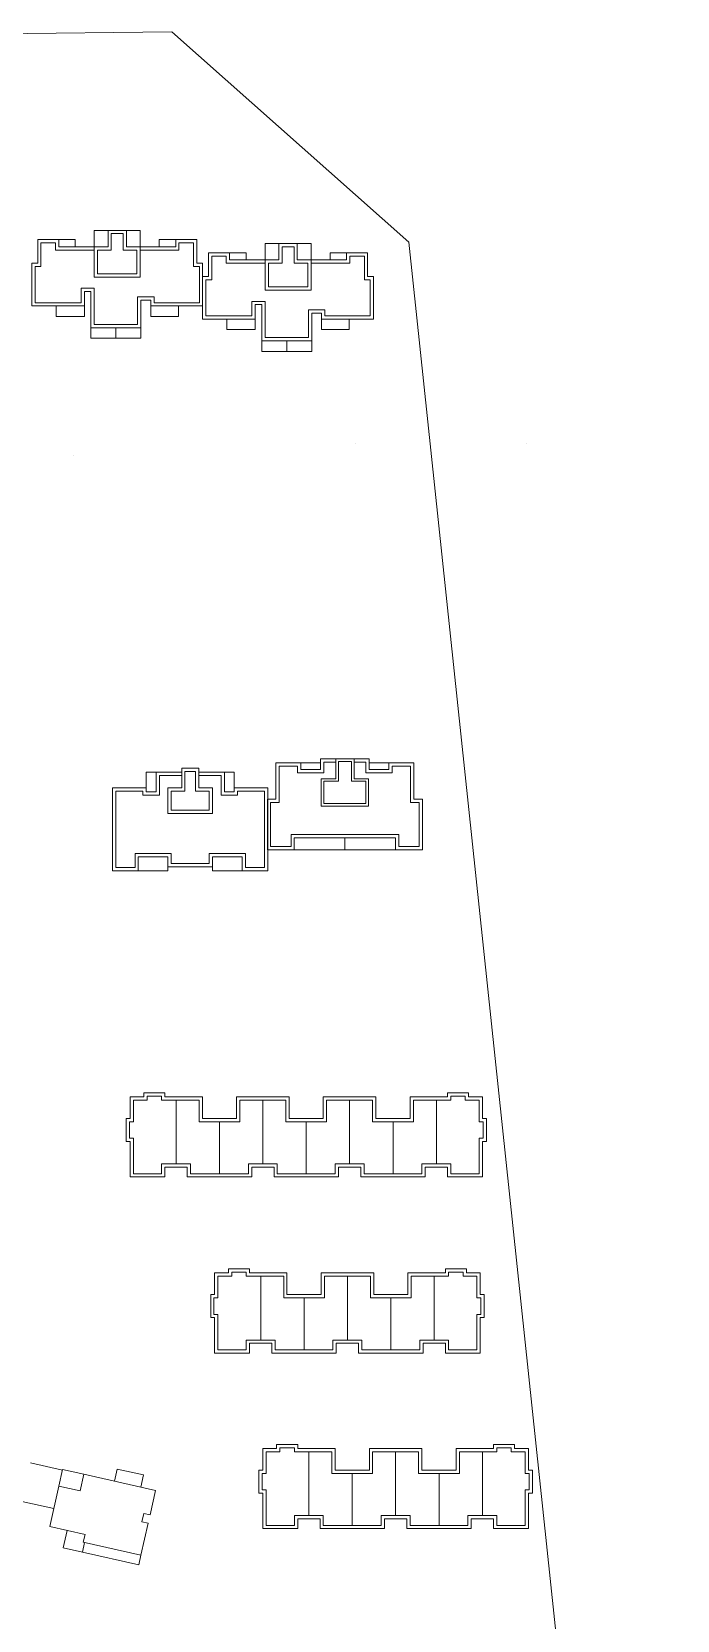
# Model space of a CAD drawing. Extents: x 217039 to 280039, y -2536 to 41961.
# Drawn here: x 224646 to 225824, y 6908 to 9808 of the extents above; entities that cross this region are included whole.
import ezdxf

# ---------------------------------------------------------------- set-up
doc = ezdxf.new("R2010")
doc.units = 0
doc.header["$LTSCALE"] = 1000
doc.header["$MEASUREMENT"] = 0
doc.layers.add('140', color=2, linetype='Continuous', lineweight=5)
doc.layers.add('DingDianTu', color=5, linetype='Continuous', lineweight=0)

# ---------------------------------------------------------------- blocks, each defined once
blk = doc.blocks.new('dafasfd')
at = {"layer": 'DingDianTu', "color": 7, "const_width": 100}
blk.add_lwpolyline([(36368038, 16363912), (36368954, 16361479), (36372042, 16362641), (36374261, 16356745), (36369114, 16354807), (36369537, 16353684), (36361113, 16350514), (36359352, 16355194), (36360288, 16355546), (36359830, 16356763), (36358894, 16356410), (36357556, 16359967)], close=True, dxfattribs=at)
for points in [[(36363546, 16362221), (36362876, 16363999), (36359039, 16362555), (36359708, 16360777)], [(36371734, 16355794), (36372686, 16353267), (36369878, 16352210), (36369350, 16353614)]]:
    blk.add_lwpolyline(points, dxfattribs=at)
at = {"layer": 'DingDianTu', "color": 7}
for points in [[(36369878, 16352210), (36361642, 16349110), (36361113, 16350514)], [(36368038, 16363912), (36371127, 16365074), (36372042, 16362641)]]:
    blk.add_lwpolyline(points, dxfattribs=at)
blk = doc.blocks.new('*E32')
at = {"layer": 'DingDianTu', "color": 7, "xscale": 0.001000002024510444, "yscale": 0.001000000163912773, "zscale": 0.001, "rotation": 339.3761177849276}
blk.add_blockref('dafasfd', (22613, -20413), dxfattribs=at)
blk = doc.blocks.new('*E31')
at = {"layer": 'DingDianTu', "color": 7, "xscale": 0.001000002024510444, "yscale": 0.001000000163912773, "zscale": 0.001, "rotation": 339.3761177849276}
blk.add_blockref('dafasfd', (22613, -20413), dxfattribs=at)
blk = doc.blocks.new('*E30')
at = {"layer": 'DingDianTu', "color": 7, "xscale": 0.001000002024510444, "yscale": 0.001000000163912773, "zscale": 0.001, "rotation": 339.3761177849276}
blk.add_blockref('dafasfd', (22613, -20413), dxfattribs=at)

msp = doc.modelspace()

# ---------------------------------------------------------------- linework, layer by layer
at = {"layer": '140', "color": 7}
for p, q in [((224901.8, 9807.8), (220348.7, 9752.9)), ((225334.2, 9423.5), (224901.8, 9807.8)), ((224656.8, 9428.5), (224695.2, 9428.5)), ((224656.8, 9385.3), (224656.8, 9428.5)), ((224695.2, 9428.5), (224695.2, 9415.3)), ((224695.2, 9428.5), (224725.2, 9428.5)), ((224725.2, 9428.5), (224725.2, 9415.3)), ((224760, 9415.3), (224760, 9445.3)), ((224760, 9445.3), (224785.2, 9445.3)), ((224785.2, 9415.3), (224785.2, 9445.3)), ((224785.2, 9445.3), (224818.8, 9445.3)), ((224812.8, 9439.3), (224791.2, 9439.3)), ((224791.2, 9439.3), (224791.2, 9409.3)), ((224812.8, 9409.3), (224812.8, 9439.3)), ((224818.8, 9445.3), (224818.8, 9415.3)), ((224818.8, 9445.3), (224844, 9445.3)), ((224844, 9445.3), (224844, 9415.3)), ((224878.8, 9415.3), (224878.8, 9428.5)), ((224878.8, 9428.5), (224908.8, 9428.5)), ((224908.8, 9415.3), (224908.8, 9428.5)), ((224908.8, 9428.5), (224947.2, 9428.5)), ((224947.2, 9428.5), (224947.2, 9385.3)), ((225824.4, 4798.4), (225334.2, 9423.5)), ((224662.8, 9379.3), (224662.8, 9422.5)), ((224662.8, 9422.5), (224689.2, 9422.5)), ((224689.2, 9422.5), (224689.2, 9409.3)), ((224689.2, 9409.3), (224760, 9409.3)), ((224695.2, 9415.3), (224785.2, 9415.3)), ((224760, 9415.3), (224760, 9360.1)), ((224766, 9409.3), (224766, 9366.1)), ((224791.2, 9409.3), (224766, 9409.3)), ((224838, 9409.3), (224812.8, 9409.3)), ((224818.8, 9415.3), (224908.8, 9415.3)), ((224838, 9366.1), (224838, 9409.3)), ((224844, 9360.1), (224844, 9415.3)), ((224844, 9409.3), (224914.8, 9409.3)), ((224914.8, 9409.3), (224914.8, 9422.5)), ((224914.8, 9422.5), (224941.2, 9422.5)), ((224941.2, 9422.5), (224941.2, 9379.3)), ((224968.8, 9404.5), (225007.2, 9404.5)), ((224968.8, 9361.3), (224968.8, 9404.5)), ((224974.8, 9355.3), (224974.8, 9398.5)), ((224974.8, 9398.5), (225001.2, 9398.5)), ((225001.2, 9398.5), (225001.2, 9385.3)), ((225007.2, 9404.5), (225007.2, 9391.3)), ((225007.2, 9404.5), (225037.2, 9404.5)), ((225037.2, 9404.5), (225037.2, 9391.3)), ((225072, 9391.3), (225072, 9421.3)), ((225072, 9421.3), (225097.2, 9421.3)), ((225097.2, 9391.3), (225097.2, 9421.3)), ((225097.2, 9421.3), (225130.8, 9421.3)), ((225124.8, 9415.3), (225103.2, 9415.3)), ((225103.2, 9415.3), (225103.2, 9385.3)), ((225124.8, 9385.3), (225124.8, 9415.3)), ((225130.8, 9421.3), (225130.8, 9391.3)), ((225130.8, 9421.3), (225156, 9421.3)), ((225156, 9421.3), (225156, 9391.3)), ((225190.8, 9391.3), (225190.8, 9404.5)), ((225190.8, 9404.5), (225220.8, 9404.5)), ((225220.8, 9391.3), (225220.8, 9404.5)), ((225220.8, 9404.5), (225259.2, 9404.5)), ((225226.8, 9385.3), (225226.8, 9398.5)), ((225226.8, 9398.5), (225253.2, 9398.5)), ((225253.2, 9398.5), (225253.2, 9355.3)), ((225259.2, 9404.5), (225259.2, 9361.3)), ((224646, 9307.3), (224646, 9385.3)), ((224646, 9385.3), (224656.8, 9385.3)), ((224652, 9313.3), (224652, 9379.3)), ((224652, 9379.3), (224662.8, 9379.3)), ((224766, 9366.1), (224838, 9366.1)), ((224941.2, 9379.3), (224952, 9379.3)), ((224947.2, 9385.3), (224958, 9385.3)), ((224952, 9379.3), (224952, 9313.3)), ((224958, 9385.3), (224958, 9307.3)), ((225001.2, 9385.3), (225072, 9385.3)), ((225007.2, 9391.3), (225097.2, 9391.3)), ((225072, 9391.3), (225072, 9336.1)), ((225078, 9385.3), (225078, 9342.1)), ((225103.2, 9385.3), (225078, 9385.3)), ((225150, 9385.3), (225124.8, 9385.3)), ((225130.8, 9391.3), (225220.8, 9391.3)), ((225150, 9342.1), (225150, 9385.3)), ((225156, 9336.1), (225156, 9391.3)), ((225156, 9385.3), (225226.8, 9385.3)), ((224760, 9339.7), (224736, 9339.7)), ((224736, 9339.7), (224736, 9313.3)), ((224760, 9360.1), (224844, 9360.1)), ((224760, 9273.7), (224760, 9339.7)), ((224958, 9283.3), (224958, 9361.3)), ((224958, 9361.3), (224968.8, 9361.3)), ((224964, 9289.3), (224964, 9355.3)), ((224964, 9355.3), (224974.8, 9355.3)), ((225078, 9342.1), (225150, 9342.1)), ((225253.2, 9355.3), (225264, 9355.3)), ((225259.2, 9361.3), (225270, 9361.3)), ((225264, 9355.3), (225264, 9289.3)), ((225270, 9361.3), (225270, 9283.3)), ((224742, 9307.3), (224646, 9307.3)), ((224736, 9313.3), (224652, 9313.3)), ((224690.4, 9307.3), (224690.4, 9288.1)), ((224754, 9333.7), (224742, 9333.7)), ((224742, 9333.7), (224742, 9307.3)), ((224742, 9288.1), (224742, 9307.3)), ((224754, 9267.7), (224754, 9333.7)), ((224869.2, 9324.1), (224839.2, 9324.1)), ((224839.2, 9324.1), (224839.2, 9273.7)), ((224863.2, 9318.1), (224845.2, 9318.1)), ((224845.2, 9318.1), (224845.2, 9267.7)), ((224863.2, 9307.3), (224863.2, 9318.1)), ((224958, 9307.3), (224863.2, 9307.3)), ((224863.2, 9288.1), (224863.2, 9307.3)), ((224869.2, 9313.3), (224869.2, 9324.1)), ((224952, 9313.3), (224869.2, 9313.3)), ((224913.6, 9307.3), (224913.6, 9288.1)), ((225072, 9315.7), (225048, 9315.7)), ((225048, 9315.7), (225048, 9289.3)), ((225066, 9309.7), (225054, 9309.7)), ((225054, 9309.7), (225054, 9283.3)), ((225066, 9243.7), (225066, 9309.7)), ((225072, 9336.1), (225156, 9336.1)), ((225072, 9249.7), (225072, 9315.7)), ((224690.4, 9288.1), (224742, 9288.1)), ((224913.6, 9288.1), (224863.2, 9288.1)), ((225054, 9283.3), (224958, 9283.3)), ((225048, 9289.3), (224964, 9289.3)), ((225002.4, 9283.3), (225002.4, 9264.1)), ((225054, 9264.1), (225054, 9283.3)), ((225181.2, 9300.1), (225151.2, 9300.1)), ((225151.2, 9300.1), (225151.2, 9249.7)), ((225175.2, 9294.1), (225157.2, 9294.1)), ((225157.2, 9294.1), (225157.2, 9243.7)), ((225175.2, 9283.3), (225175.2, 9294.1)), ((225270, 9283.3), (225175.2, 9283.3)), ((225175.2, 9264.1), (225175.2, 9283.3)), ((225181.2, 9289.3), (225181.2, 9300.1)), ((225264, 9289.3), (225181.2, 9289.3)), ((225225.6, 9283.3), (225225.6, 9264.1)), ((224845.2, 9267.7), (224754, 9267.7)), ((224754, 9248.5), (224754, 9267.7)), ((224839.2, 9273.7), (224760, 9273.7)), ((224799.6, 9267.7), (224799.6, 9248.5)), ((224845.2, 9267.7), (224845.2, 9248.5)), ((225002.4, 9264.1), (225054, 9264.1)), ((225151.2, 9249.7), (225072, 9249.7)), ((225225.6, 9264.1), (225175.2, 9264.1)), ((224845.2, 9248.5), (224754, 9248.5)), ((225157.2, 9243.7), (225066, 9243.7)), ((225066, 9224.5), (225066, 9243.7)), ((225157.2, 9224.5), (225066, 9224.5)), ((225111.6, 9243.7), (225111.6, 9224.5)), ((225157.2, 9243.7), (225157.2, 9224.5)), ((225091.7, 8407.3), (225091.7, 8473.3)), ((225091.7, 8473.3), (225137.3, 8473.3)), ((225097.7, 8401.3), (225097.7, 8467.3)), ((225097.7, 8467.3), (225131.3, 8467.3)), ((225131.3, 8467.3), (225131.3, 8455.3)), ((225134.9, 8473.3), (225137.3, 8473.3)), ((225137.3, 8473.3), (225137.3, 8461.3)), ((225137.3, 8473.3), (225173.3, 8473.3)), ((225173.3, 8461.3), (225173.3, 8480.5)), ((225173.3, 8480.5), (225262.1, 8480.5)), ((225179.3, 8455.3), (225179.3, 8474.5)), ((225179.3, 8474.5), (225200.9, 8474.5)), ((225200.9, 8480.5), (225200.9, 8444.5)), ((225205.7, 8475.7), (225205.7, 8439.7)), ((225229.7, 8475.7), (225205.7, 8475.7)), ((225229.7, 8439.7), (225229.7, 8475.7)), ((225234.5, 8444.5), (225234.5, 8480.5)), ((225234.5, 8474.5), (225256.1, 8474.5)), ((225256.1, 8474.5), (225256.1, 8455.3)), ((225262.1, 8480.5), (225262.1, 8461.3)), ((225298.1, 8473.3), (225262.1, 8473.3)), ((225298.1, 8461.3), (225298.1, 8473.3)), ((225298.1, 8473.3), (225343.7, 8473.3)), ((225304.1, 8455.3), (225304.1, 8467.3)), ((225304.1, 8467.3), (225337.7, 8467.3)), ((225337.7, 8467.3), (225337.7, 8401.3)), ((225343.7, 8473.3), (225343.7, 8407.3)), ((224854.9, 8427.7), (224854.9, 8456.5)), ((224854.9, 8456.5), (224872.9, 8456.5)), ((224919.7, 8456.5), (224872.9, 8456.5)), ((224872.9, 8456.5), (224872.9, 8420.5)), ((224919.7, 8450.5), (224878.9, 8450.5)), ((224878.9, 8450.5), (224878.9, 8414.5)), ((224950.9, 8463.7), (224919.7, 8463.7)), ((224919.7, 8463.7), (224919.7, 8456.5)), ((224919.7, 8456.5), (224919.7, 8427.7)), ((224944.9, 8457.7), (224925.7, 8457.7)), ((224925.7, 8457.7), (224925.7, 8456.5)), ((224925.7, 8456.5), (224925.7, 8421.7)), ((224944.9, 8421.7), (224944.9, 8457.7)), ((224950.9, 8456.5), (224950.9, 8463.7)), ((224950.9, 8427.7), (224950.9, 8463.7)), ((224997.7, 8456.5), (224950.9, 8456.5)), ((224991.7, 8450.5), (224950.9, 8450.5)), ((224991.7, 8414.5), (224991.7, 8450.5)), ((224997.7, 8420.5), (224997.7, 8456.5)), ((225015.7, 8456.5), (224997.7, 8456.5)), ((225015.7, 8427.7), (225015.7, 8456.5)), ((225131.3, 8455.3), (225179.3, 8455.3)), ((225137.3, 8461.3), (225173.3, 8461.3)), ((225200.9, 8444.5), (225174.5, 8444.5)), ((225174.5, 8444.5), (225174.5, 8394.1)), ((225205.7, 8439.7), (225179.3, 8439.7)), ((225179.3, 8439.7), (225179.3, 8398.9)), ((225256.1, 8439.7), (225229.7, 8439.7)), ((225260.9, 8444.5), (225234.5, 8444.5)), ((225256.1, 8455.3), (225304.1, 8455.3)), ((225256.1, 8398.9), (225256.1, 8439.7)), ((225260.9, 8394.1), (225260.9, 8444.5)), ((225262.1, 8461.3), (225298.1, 8461.3)), ((224833.3, 8427.7), (224793.7, 8427.7)), ((224793.7, 8427.7), (224793.7, 8276.5)), ((224833.3, 8421.7), (224799.7, 8421.7)), ((224799.7, 8421.7), (224799.7, 8282.5)), ((224854.9, 8427.7), (224833.3, 8427.7)), ((224848.9, 8421.7), (224833.3, 8421.7)), ((224848.9, 8414.5), (224848.9, 8421.7)), ((224878.9, 8414.5), (224848.9, 8414.5)), ((224854.9, 8420.5), (224854.9, 8427.7)), ((224872.9, 8420.5), (224854.9, 8420.5)), ((224919.7, 8427.7), (224894.5, 8427.7)), ((224894.5, 8427.7), (224894.5, 8380.9)), ((224925.7, 8421.7), (224900.5, 8421.7)), ((224900.5, 8421.7), (224900.5, 8386.9)), ((224970.1, 8421.7), (224944.9, 8421.7)), ((224976.1, 8427.7), (224950.9, 8427.7)), ((224970.1, 8386.9), (224970.1, 8421.7)), ((224976.1, 8380.9), (224976.1, 8427.7)), ((225021.7, 8414.5), (224991.7, 8414.5)), ((225015.7, 8420.5), (224997.7, 8420.5)), ((225037.3, 8427.7), (225015.7, 8427.7)), ((225015.7, 8427.7), (225015.7, 8420.5)), ((225037.3, 8421.7), (225021.7, 8421.7)), ((225021.7, 8421.7), (225021.7, 8414.5)), ((225076.9, 8427.7), (225037.3, 8427.7)), ((225070.9, 8421.7), (225037.3, 8421.7)), ((225070.9, 8282.5), (225070.9, 8421.7)), ((225076.9, 8276.5), (225076.9, 8427.7)), ((224894.5, 8380.9), (224976.1, 8380.9)), ((224900.5, 8386.9), (224970.1, 8386.9)), ((225076.1, 8314.9), (225076.1, 8407.3)), ((225076.1, 8407.3), (225091.7, 8407.3)), ((225082.1, 8320.9), (225082.1, 8401.3)), ((225082.1, 8401.3), (225097.7, 8401.3)), ((225174.5, 8395.3), (225174.5, 8394.1)), ((225174.5, 8394.1), (225260.9, 8394.1)), ((225179.3, 8398.9), (225256.1, 8398.9)), ((225259.7, 8394.1), (225260.9, 8394.1)), ((225337.7, 8401.3), (225353.3, 8401.3)), ((225343.7, 8407.3), (225359.3, 8407.3)), ((225353.3, 8401.3), (225353.3, 8320.9)), ((225359.3, 8407.3), (225359.3, 8314.9)), ((225217.7, 8342.5), (225119.3, 8342.5)), ((225119.3, 8342.5), (225119.3, 8320.9)), ((225217.7, 8336.5), (225125.3, 8336.5)), ((225125.3, 8336.5), (225125.3, 8314.9)), ((225316.1, 8342.5), (225217.7, 8342.5)), ((225310.1, 8336.5), (225217.7, 8336.5)), ((225217.7, 8336.5), (225217.7, 8314.9)), ((225310.1, 8314.9), (225310.1, 8336.5)), ((225316.1, 8320.9), (225316.1, 8342.5)), ((224834.5, 8282.5), (224834.5, 8307.7)), ((224834.5, 8307.7), (224900.5, 8307.7)), ((224840.5, 8276.5), (224840.5, 8301.7)), ((224840.5, 8301.7), (224894.5, 8301.7)), ((224894.5, 8301.7), (224894.5, 8283.7)), ((224900.5, 8307.7), (224900.5, 8289.7)), ((224970.1, 8289.7), (224970.1, 8307.7)), ((224970.1, 8307.7), (225036.1, 8307.7)), ((224976.1, 8283.7), (224976.1, 8301.7)), ((224976.1, 8301.7), (225030.1, 8301.7)), ((225030.1, 8301.7), (225030.1, 8276.5)), ((225036.1, 8307.7), (225036.1, 8282.5)), ((225125.3, 8314.9), (225076.1, 8314.9)), ((225119.3, 8320.9), (225082.1, 8320.9)), ((225217.7, 8314.9), (225125.3, 8314.9)), ((225217.7, 8314.9), (225310.1, 8314.9)), ((225359.3, 8314.9), (225310.1, 8314.9)), ((225353.3, 8320.9), (225316.1, 8320.9)), ((224793.7, 8276.5), (224840.5, 8276.5)), ((224799.7, 8282.5), (224834.5, 8282.5)), ((224840.5, 8276.5), (224894.5, 8276.5)), ((224894.5, 8283.7), (224935.3, 8283.7)), ((224894.5, 8276.5), (224894.5, 8283.7)), ((224900.5, 8289.7), (224935.3, 8289.7)), ((224935.3, 8289.7), (224970.1, 8289.7)), ((224935.3, 8283.7), (224976.1, 8283.7)), ((224976.1, 8276.5), (224976.1, 8283.7)), ((225030.1, 8276.5), (224976.1, 8276.5)), ((225030.1, 8276.5), (225076.9, 8276.5)), ((225036.1, 8282.5), (225070.9, 8282.5)), ((224825.5, 7824.3), (224825.5, 7863.9)), ((224825.5, 7863.9), (224850.7, 7863.9)), ((224831.5, 7818.3), (224831.5, 7857.9)), ((224831.5, 7857.9), (224856.7, 7857.9)), ((224850.7, 7863.9), (224850.7, 7871.1)), ((224850.7, 7871.1), (224889.1, 7871.1)), ((224856.7, 7857.9), (224856.7, 7865.1)), ((224856.7, 7865.1), (224883.1, 7865.1)), ((224883.1, 7865.1), (224883.1, 7857.9)), ((224883.1, 7857.9), (224951.5, 7857.9)), ((224889.1, 7871.1), (224889.1, 7863.9)), ((224889.1, 7863.9), (224957.5, 7863.9)), ((224909.5, 7741.5), (224909.5, 7857.9)), ((224951.5, 7857.9), (224951.5, 7818.3)), ((224957.5, 7863.9), (224957.5, 7824.3)), ((225019.9, 7824.3), (225019.9, 7863.9)), ((225019.9, 7863.9), (225115.9, 7863.9)), ((225025.9, 7818.3), (225025.9, 7857.9)), ((225025.9, 7857.9), (225109.9, 7857.9)), ((225067.9, 7741.5), (225067.9, 7857.9)), ((225067.9, 7741.5), (225067.9, 7857.9)), ((225109.9, 7857.9), (225109.9, 7818.3)), ((225115.9, 7863.9), (225115.9, 7824.3)), ((225178.3, 7824.3), (225178.3, 7863.9)), ((225178.3, 7863.9), (225274.3, 7863.9)), ((225184.3, 7818.3), (225184.3, 7857.9)), ((225184.3, 7857.9), (225268.3, 7857.9)), ((225226.3, 7741.5), (225226.3, 7857.9)), ((225226.3, 7741.5), (225226.3, 7857.9)), ((225226.3, 7741.5), (225226.3, 7857.9)), ((225226.3, 7741.5), (225226.3, 7857.9)), ((225268.3, 7857.9), (225268.3, 7818.3)), ((225274.3, 7863.9), (225274.3, 7824.3)), ((225336.7, 7824.3), (225336.7, 7863.9)), ((225336.7, 7863.9), (225405.1, 7863.9)), ((225342.7, 7818.3), (225342.7, 7857.9)), ((225342.7, 7857.9), (225411.1, 7857.9)), ((225384.7, 7741.5), (225384.7, 7857.9)), ((225405.1, 7863.9), (225405.1, 7871.1)), ((225405.1, 7871.1), (225443.5, 7871.1)), ((225411.1, 7857.9), (225411.1, 7865.1)), ((225411.1, 7865.1), (225437.5, 7865.1)), ((225437.5, 7865.1), (225437.5, 7857.9)), ((225437.5, 7857.9), (225462.7, 7857.9)), ((225443.5, 7871.1), (225443.5, 7863.9)), ((225443.5, 7863.9), (225468.7, 7863.9)), ((225462.7, 7857.9), (225462.7, 7818.3)), ((225468.7, 7863.9), (225468.7, 7824.3)), ((224818.3, 7782.3), (224818.3, 7824.3)), ((224818.3, 7824.3), (224825.5, 7824.3)), ((224824.3, 7788.3), (224824.3, 7818.3)), ((224824.3, 7818.3), (224831.5, 7818.3)), ((224951.5, 7818.3), (225025.9, 7818.3)), ((224957.5, 7824.3), (225019.9, 7824.3)), ((224988.7, 7818.3), (224988.7, 7723.5)), ((224988.7, 7818.3), (224988.7, 7723.5)), ((225109.9, 7818.3), (225184.3, 7818.3)), ((225115.9, 7824.3), (225178.3, 7824.3)), ((225147.1, 7818.3), (225147.1, 7723.5)), ((225147.1, 7818.3), (225147.1, 7723.5)), ((225147.1, 7818.3), (225147.1, 7723.5)), ((225147.1, 7818.3), (225147.1, 7723.5)), ((225268.3, 7818.3), (225342.7, 7818.3)), ((225274.3, 7824.3), (225336.7, 7824.3)), ((225305.5, 7818.3), (225305.5, 7723.5)), ((225305.5, 7818.3), (225305.5, 7723.5)), ((225305.5, 7818.3), (225305.5, 7723.5)), ((225305.5, 7818.3), (225305.5, 7723.5)), ((225462.7, 7818.3), (225469.9, 7818.3)), ((225468.7, 7824.3), (225475.9, 7824.3)), ((225469.9, 7818.3), (225469.9, 7788.3)), ((225475.9, 7824.3), (225475.9, 7782.3)), ((224825.5, 7782.3), (224818.3, 7782.3)), ((224831.5, 7788.3), (224824.3, 7788.3)), ((224825.5, 7717.5), (224825.5, 7782.3)), ((224831.5, 7723.5), (224831.5, 7788.3)), ((225469.9, 7788.3), (225462.7, 7788.3)), ((225462.7, 7788.3), (225462.7, 7723.5)), ((225475.9, 7782.3), (225468.7, 7782.3)), ((225468.7, 7782.3), (225468.7, 7717.5)), ((224935.9, 7741.5), (224883.1, 7741.5)), ((224883.1, 7741.5), (224883.1, 7723.5)), ((224935.9, 7723.5), (224935.9, 7741.5)), ((225094.3, 7741.5), (225041.5, 7741.5)), ((225041.5, 7741.5), (225041.5, 7726.5)), ((225094.3, 7723.5), (225094.3, 7741.5)), ((225252.7, 7741.5), (225199.9, 7741.5)), ((225199.9, 7741.5), (225199.9, 7723.5)), ((225252.7, 7726.5), (225252.7, 7741.5)), ((225411.1, 7741.5), (225358.3, 7741.5)), ((225358.3, 7741.5), (225358.3, 7723.5)), ((225411.1, 7723.5), (225411.1, 7741.5)), ((224889.1, 7717.5), (224825.5, 7717.5)), ((224883.1, 7723.5), (224831.5, 7723.5)), ((224929.9, 7735.5), (224889.1, 7735.5)), ((224889.1, 7735.5), (224889.1, 7717.5)), ((224929.9, 7717.5), (224929.9, 7735.5)), ((224988.7, 7717.5), (224929.9, 7717.5)), ((225041.5, 7723.5), (224935.9, 7723.5)), ((225047.5, 7717.5), (224988.7, 7717.5)), ((225041.5, 7726.5), (225041.5, 7723.5)), ((225088.3, 7735.5), (225047.5, 7735.5)), ((225047.5, 7735.5), (225047.5, 7717.5)), ((225088.3, 7717.5), (225088.3, 7735.5)), ((225205.9, 7717.5), (225088.3, 7717.5)), ((225141.1, 7723.5), (225094.3, 7723.5)), ((225199.9, 7723.5), (225141.1, 7723.5)), ((225246.7, 7735.5), (225205.9, 7735.5)), ((225205.9, 7735.5), (225205.9, 7717.5)), ((225246.7, 7717.5), (225246.7, 7735.5)), ((225364.3, 7717.5), (225246.7, 7717.5)), ((225252.7, 7723.5), (225252.7, 7726.5)), ((225358.3, 7723.5), (225252.7, 7723.5)), ((225405.1, 7735.5), (225364.3, 7735.5)), ((225364.3, 7735.5), (225364.3, 7717.5)), ((225405.1, 7717.5), (225405.1, 7735.5)), ((225468.7, 7717.5), (225405.1, 7717.5)), ((225462.7, 7723.5), (225411.1, 7723.5)), ((224979.9, 7502.7), (224979.9, 7542.3)), ((224979.9, 7542.3), (225005.1, 7542.3)), ((225005.1, 7542.3), (225005.1, 7549.5)), ((225005.1, 7549.5), (225043.5, 7549.5)), ((225011.1, 7536.3), (225011.1, 7543.5)), ((225011.1, 7543.5), (225037.5, 7543.5)), ((225037.5, 7543.5), (225037.5, 7536.3)), ((225043.5, 7549.5), (225043.5, 7542.3)), ((225043.5, 7542.3), (225111.9, 7542.3)), ((225111.9, 7542.3), (225111.9, 7502.7)), ((225174.3, 7502.7), (225174.3, 7542.3)), ((225174.3, 7542.3), (225270.3, 7542.3)), ((225270.3, 7542.3), (225270.3, 7502.7)), ((225332.7, 7502.7), (225332.7, 7542.3)), ((225332.7, 7542.3), (225401.1, 7542.3)), ((225401.1, 7542.3), (225401.1, 7549.5)), ((225401.1, 7549.5), (225439.5, 7549.5)), ((225433.5, 7543.5), (225407.1, 7543.5)), ((225407.1, 7543.5), (225407.1, 7536.3)), ((225433.5, 7536.3), (225433.5, 7543.5)), ((225439.5, 7549.5), (225439.5, 7542.3)), ((225439.5, 7542.3), (225464.7, 7542.3)), ((225464.7, 7542.3), (225464.7, 7502.7)), ((224985.9, 7496.7), (224985.9, 7536.3)), ((224985.9, 7536.3), (225011.1, 7536.3)), ((225037.5, 7536.3), (225105.9, 7536.3)), ((225063.9, 7419.9), (225063.9, 7536.3)), ((225105.9, 7536.3), (225105.9, 7496.7)), ((225180.3, 7496.7), (225180.3, 7536.3)), ((225180.3, 7536.3), (225222.3, 7536.3)), ((225222.3, 7419.9), (225222.3, 7536.3)), ((225222.3, 7419.9), (225222.3, 7536.3)), ((225222.3, 7419.9), (225222.3, 7536.3)), ((225222.3, 7419.9), (225222.3, 7536.3)), ((225264.3, 7536.3), (225222.3, 7536.3)), ((225264.3, 7496.7), (225264.3, 7536.3)), ((225407.1, 7536.3), (225338.7, 7536.3)), ((225338.7, 7536.3), (225338.7, 7496.7)), ((225380.7, 7419.9), (225380.7, 7536.3)), ((225458.7, 7536.3), (225433.5, 7536.3)), ((225458.7, 7496.7), (225458.7, 7536.3)), ((224972.7, 7460.7), (224972.7, 7502.7)), ((224972.7, 7502.7), (224979.9, 7502.7)), ((224978.7, 7466.7), (224978.7, 7496.7)), ((224978.7, 7496.7), (224985.9, 7496.7)), ((225105.9, 7496.7), (225180.3, 7496.7)), ((225111.9, 7502.7), (225174.3, 7502.7)), ((225143.1, 7496.7), (225143.1, 7401.9)), ((225143.1, 7496.7), (225143.1, 7401.9)), ((225338.7, 7496.7), (225264.3, 7496.7)), ((225270.3, 7502.7), (225332.7, 7502.7)), ((225301.5, 7496.7), (225301.5, 7401.9)), ((225301.5, 7496.7), (225301.5, 7401.9)), ((225465.9, 7496.7), (225458.7, 7496.7)), ((225464.7, 7502.7), (225471.9, 7502.7)), ((225465.9, 7466.7), (225465.9, 7496.7)), ((225471.9, 7502.7), (225471.9, 7460.7)), ((224979.9, 7460.7), (224972.7, 7460.7)), ((224985.9, 7466.7), (224978.7, 7466.7)), ((224979.9, 7395.9), (224979.9, 7460.7)), ((224985.9, 7401.9), (224985.9, 7466.7)), ((225458.7, 7401.9), (225458.7, 7466.7)), ((225458.7, 7466.7), (225465.9, 7466.7)), ((225471.9, 7460.7), (225464.7, 7460.7)), ((225464.7, 7460.7), (225464.7, 7395.9)), ((225043.5, 7395.9), (224979.9, 7395.9)), ((225037.5, 7401.9), (224985.9, 7401.9)), ((225090.3, 7419.9), (225037.5, 7419.9)), ((225037.5, 7419.9), (225037.5, 7401.9)), ((225084.3, 7413.9), (225043.5, 7413.9)), ((225043.5, 7413.9), (225043.5, 7395.9)), ((225084.3, 7395.9), (225084.3, 7413.9)), ((225143.1, 7395.9), (225084.3, 7395.9)), ((225090.3, 7401.9), (225090.3, 7419.9)), ((225195.9, 7401.9), (225090.3, 7401.9)), ((225201.9, 7395.9), (225143.1, 7395.9)), ((225222.3, 7419.9), (225195.9, 7419.9)), ((225195.9, 7419.9), (225195.9, 7404.9)), ((225195.9, 7404.9), (225195.9, 7401.9)), ((225242.7, 7413.9), (225201.9, 7413.9)), ((225201.9, 7413.9), (225201.9, 7395.9)), ((225222.3, 7419.9), (225248.7, 7419.9)), ((225242.7, 7395.9), (225242.7, 7413.9)), ((225360.3, 7395.9), (225242.7, 7395.9)), ((225248.7, 7419.9), (225248.7, 7404.9)), ((225248.7, 7404.9), (225248.7, 7401.9)), ((225248.7, 7401.9), (225354.3, 7401.9)), ((225354.3, 7401.9), (225354.3, 7419.9)), ((225354.3, 7419.9), (225407.1, 7419.9)), ((225401.1, 7413.9), (225360.3, 7413.9)), ((225360.3, 7413.9), (225360.3, 7395.9)), ((225401.1, 7395.9), (225401.1, 7413.9)), ((225464.7, 7395.9), (225401.1, 7395.9)), ((225407.1, 7419.9), (225407.1, 7401.9)), ((225407.1, 7401.9), (225458.7, 7401.9)), ((225067.9, 7182.4), (225067.9, 7222)), ((225067.9, 7222), (225093.1, 7222)), ((225093.1, 7222), (225093.1, 7229.2)), ((225093.1, 7229.2), (225131.5, 7229.2)), ((225099.1, 7216), (225099.1, 7223.2)), ((225099.1, 7223.2), (225125.5, 7223.2)), ((225125.5, 7223.2), (225125.5, 7216)), ((225131.5, 7229.2), (225131.5, 7222)), ((225131.5, 7222), (225199.9, 7222)), ((225199.9, 7222), (225199.9, 7182.4)), ((225262.3, 7182.4), (225262.3, 7222)), ((225262.3, 7222), (225358.3, 7222)), ((225358.3, 7222), (225358.3, 7182.4)), ((225420.7, 7182.4), (225420.7, 7222)), ((225420.7, 7222), (225489.1, 7222)), ((225489.1, 7222), (225489.1, 7229.2)), ((225489.1, 7229.2), (225527.5, 7229.2)), ((225521.5, 7223.2), (225495.1, 7223.2)), ((225495.1, 7223.2), (225495.1, 7216)), ((225521.5, 7216), (225521.5, 7223.2)), ((225527.5, 7229.2), (225527.5, 7222)), ((225527.5, 7222), (225552.7, 7222)), ((225552.7, 7222), (225552.7, 7182.4)), ((224702, 7182.4), (224643.5, 7195.6)), ((225073.9, 7176.4), (225073.9, 7216)), ((225073.9, 7216), (225099.1, 7216)), ((225125.5, 7216), (225193.9, 7216)), ((225151.9, 7099.6), (225151.9, 7216)), ((225193.9, 7216), (225193.9, 7176.4)), ((225268.3, 7176.4), (225268.3, 7216)), ((225268.3, 7216), (225310.3, 7216)), ((225310.3, 7099.6), (225310.3, 7216)), ((225310.3, 7099.6), (225310.3, 7216)), ((225310.3, 7099.6), (225310.3, 7216)), ((225310.3, 7099.6), (225310.3, 7216)), ((225352.3, 7216), (225310.3, 7216)), ((225352.3, 7176.4), (225352.3, 7216)), ((225495.1, 7216), (225426.7, 7216)), ((225426.7, 7216), (225426.7, 7176.4)), ((225468.7, 7099.6), (225468.7, 7216)), ((225546.7, 7216), (225521.5, 7216)), ((225546.7, 7176.4), (225546.7, 7216)), ((224702.3, 7183.6), (224695.4, 7153.1)), ((224740.9, 7174.9), (224702.3, 7183.6)), ((224740.9, 7174.9), (224734.1, 7144.4)), ((224872, 7145.3), (224740.9, 7174.9)), ((224797.1, 7162.2), (224802.1, 7184.4)), ((224802.1, 7184.4), (224850.1, 7173.6)), ((224850.1, 7173.6), (224845.1, 7151.4)), ((225060.7, 7140.4), (225060.7, 7182.4)), ((225060.7, 7182.4), (225067.9, 7182.4)), ((225066.7, 7146.4), (225066.7, 7176.4)), ((225066.7, 7176.4), (225073.9, 7176.4)), ((225193.9, 7176.4), (225268.3, 7176.4)), ((225199.9, 7182.4), (225262.3, 7182.4)), ((225231.1, 7176.4), (225231.1, 7081.6)), ((225231.1, 7176.4), (225231.1, 7081.6)), ((225426.7, 7176.4), (225352.3, 7176.4)), ((225358.3, 7182.4), (225420.7, 7182.4)), ((225389.5, 7176.4), (225389.5, 7081.6)), ((225389.5, 7176.4), (225389.5, 7081.6)), ((225553.9, 7176.4), (225546.7, 7176.4)), ((225552.7, 7182.4), (225559.9, 7182.4)), ((225553.9, 7146.4), (225553.9, 7176.4)), ((225559.9, 7182.4), (225559.9, 7140.4)), ((224695.4, 7153.1), (224678.8, 7079.4)), ((224734.1, 7144.4), (224695.4, 7153.1)), ((224862, 7100.8), (224872, 7145.3)), ((225067.9, 7140.4), (225060.7, 7140.4)), ((225073.9, 7146.4), (225066.7, 7146.4)), ((225067.9, 7075.6), (225067.9, 7140.4)), ((225073.9, 7081.6), (225073.9, 7146.4)), ((225546.7, 7081.6), (225546.7, 7146.4)), ((225546.7, 7146.4), (225553.9, 7146.4)), ((225559.9, 7140.4), (225552.7, 7140.4)), ((225552.7, 7140.4), (225552.7, 7075.6)), ((224686.2, 7112.2), (224627.7, 7125.4)), ((224678.8, 7079.4), (224743.2, 7064.9)), ((224845.4, 7027.1), (224858.6, 7085.6)), ((224846.9, 7088.2), (224850.3, 7103.4)), ((224858.6, 7085.6), (224846.9, 7088.2)), ((224850.3, 7103.4), (224862, 7100.8)), ((225131.5, 7075.6), (225067.9, 7075.6)), ((225125.5, 7081.6), (225073.9, 7081.6)), ((225178.3, 7099.6), (225125.5, 7099.6)), ((225125.5, 7099.6), (225125.5, 7081.6)), ((225172.3, 7093.6), (225131.5, 7093.6)), ((225131.5, 7093.6), (225131.5, 7075.6)), ((225172.3, 7075.6), (225172.3, 7093.6)), ((225231.1, 7075.6), (225172.3, 7075.6)), ((225178.3, 7081.6), (225178.3, 7099.6)), ((225283.9, 7081.6), (225178.3, 7081.6)), ((225289.9, 7075.6), (225231.1, 7075.6)), ((225310.3, 7099.6), (225283.9, 7099.6)), ((225283.9, 7099.6), (225283.9, 7084.6)), ((225283.9, 7084.6), (225283.9, 7081.6)), ((225330.7, 7093.6), (225289.9, 7093.6)), ((225289.9, 7093.6), (225289.9, 7075.6)), ((225310.3, 7099.6), (225336.7, 7099.6)), ((225330.7, 7075.6), (225330.7, 7093.6)), ((225448.3, 7075.6), (225330.7, 7075.6)), ((225336.7, 7099.6), (225336.7, 7084.6)), ((225336.7, 7084.6), (225336.7, 7081.6)), ((225336.7, 7081.6), (225442.3, 7081.6)), ((225442.3, 7081.6), (225442.3, 7099.6)), ((225442.3, 7099.6), (225495.1, 7099.6)), ((225489.1, 7093.6), (225448.3, 7093.6)), ((225448.3, 7093.6), (225448.3, 7075.6)), ((225489.1, 7075.6), (225489.1, 7093.6)), ((225552.7, 7075.6), (225489.1, 7075.6)), ((225495.1, 7099.6), (225495.1, 7081.6)), ((225495.1, 7081.6), (225546.7, 7081.6)), ((224710.4, 7072.3), (224703.3, 7040.7)), ((224738.4, 7032.7), (224742.4, 7050.3)), ((224743.2, 7064.9), (224740, 7050.8)), ((224740, 7050.8), (224845.4, 7027.1)), ((224703.3, 7040.7), (224738.4, 7032.7)), ((224738.4, 7032.7), (224841.4, 7009.5)), ((224841.4, 7009.5), (224845.4, 7027.1))]:
    msp.add_line(p, q, dxfattribs=at)

# ---------------------------------------------------------------- block references
at = {"layer": '140', "color": 7, "xscale": 0.01199999998789281, "yscale": 0.01200000001699664, "zscale": 0.012}
for name, p in [('*E31', (224487.6, 9271.3)), ('*E30', (224799.6, 9271.3)), ('*E32', (223973.7, 9249.2))]:
    msp.add_blockref(name, p, dxfattribs=at)

doc.saveas('drawing.dxf')
